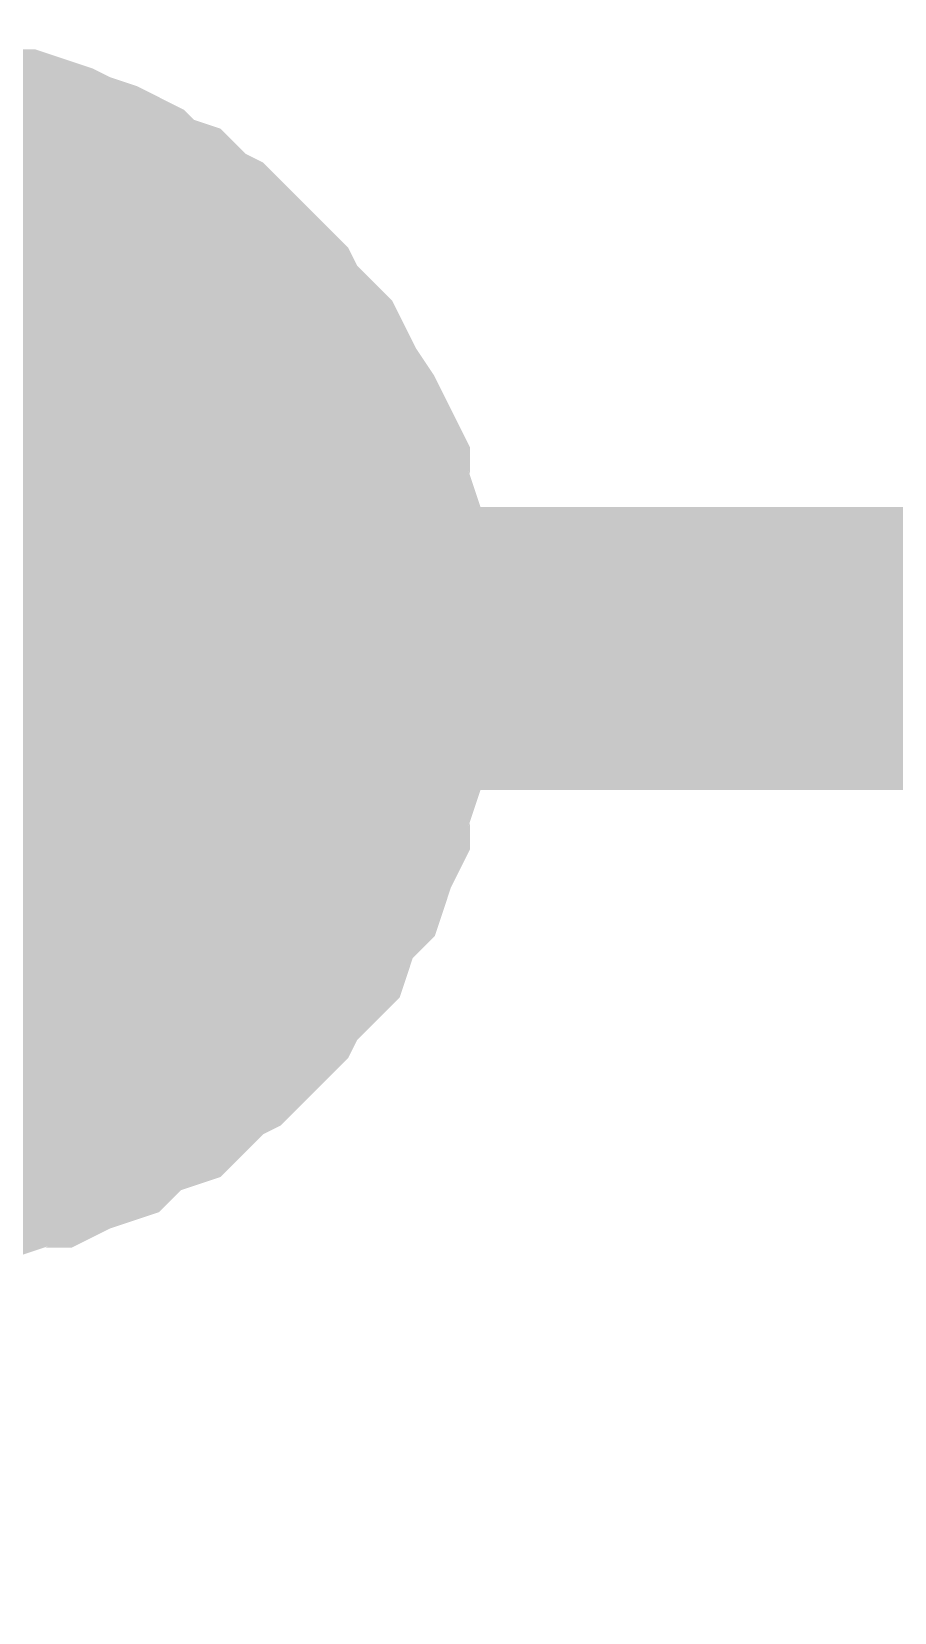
# Model space of a CAD drawing. Header units: inches. Extents: x 0 to 15, y 0 to 9.5.
# Drawn here: x 2.1085 to 2.1445, y 4.1597 to 4.2257 of the extents above; entities that cross this region are included whole.
import ezdxf

# ---------------------------------------------------------------- set-up
doc = ezdxf.new("R2010")
doc.units = ezdxf.units.IN
doc.header["$MEASUREMENT"] = 0
doc.layers.add('Sheet', color=255, linetype='Continuous')

msp = doc.modelspace()

# ---------------------------------------------------------------- linework, layer by layer
at = {"layer": 'Sheet'}
for points in [[(2.10185, 4.219774, 0.0118, 0.0118, 0), (2.102951, 4.219774, 0.0118, 0.0118, 0), (2.104052, 4.219774, 0.0118, 0.0118, 0), (2.104787, 4.219407, 0.0118, 0.0118, 0), (2.105888, 4.219407, 0.0118, 0.0118, 0), (2.106989, 4.21904, 0.0118, 0.0118, 0), (2.107723, 4.21904, 0.0118, 0.0118, 0), (2.108824, 4.218673, 0.0118, 0.0118, 0), (2.109559, 4.218306, 0.0118, 0.0118, 0), (2.11066, 4.217938, 0.0118, 0.0118, 0), (2.111394, 4.217571, 0.0118, 0.0118, 0), (2.112128, 4.216837, 0.0118, 0.0118, 0), (2.113229, 4.21647, 0.0118, 0.0118, 0), (2.113963, 4.215735, 0.0118, 0.0118, 0), (2.114698, 4.215368, 0.0118, 0.0118, 0), (2.115432, 4.214634, 0.0118, 0.0118, 0), (2.116166, 4.213899, 0.0118, 0.0118, 0), (2.1169, 4.213165, 0.0118, 0.0118, 0), (2.117267, 4.21243, 0.0118, 0.0118, 0), (2.118001, 4.211696, 0.0118, 0.0118, 0), (2.118735, 4.210962, 0.0118, 0.0118, 0), (2.119102, 4.210227, 0.0118, 0.0118, 0), (2.119469, 4.209493, 0.0118, 0.0118, 0), (2.120204, 4.208391, 0.0118, 0.0118, 0), (2.120571, 4.207657, 0.0118, 0.0118, 0), (2.120938, 4.206923, 0.0118, 0.0118, 0), (2.120938, 4.205821, 0.0118, 0.0118, 0), (2.121305, 4.205087, 0.0118, 0.0118, 0), (2.121672, 4.203985, 0.0118, 0.0118, 0), (2.121672, 4.202883, 0.0118, 0.0118, 0), (2.122039, 4.202149, 0.0118, 0.0118, 0), (2.122039, 4.201047, 0.0118, 0.0118, 0), (2.122039, 4.199946, 0.0118, 0.0118, 0)], [(2.10185, 4.219774, 0.0118, 0.0118, 0), (2.102951, 4.219774, 0.0118, 0.0118, 0), (2.104052, 4.219774, 0.0118, 0.0118, 0), (2.104787, 4.219407, 0.0118, 0.0118, 0), (2.105888, 4.219407, 0.0118, 0.0118, 0), (2.106989, 4.21904, 0.0118, 0.0118, 0), (2.107723, 4.21904, 0.0118, 0.0118, 0), (2.108824, 4.218673, 0.0118, 0.0118, 0), (2.109559, 4.218306, 0.0118, 0.0118, 0), (2.11066, 4.217938, 0.0118, 0.0118, 0), (2.111394, 4.217571, 0.0118, 0.0118, 0), (2.112128, 4.216837, 0.0118, 0.0118, 0), (2.113229, 4.21647, 0.0118, 0.0118, 0), (2.113963, 4.215735, 0.0118, 0.0118, 0), (2.114698, 4.215368, 0.0118, 0.0118, 0), (2.115432, 4.214634, 0.0118, 0.0118, 0), (2.116166, 4.213899, 0.0118, 0.0118, 0), (2.1169, 4.213165, 0.0118, 0.0118, 0), (2.117267, 4.21243, 0.0118, 0.0118, 0), (2.118001, 4.211696, 0.0118, 0.0118, 0), (2.118735, 4.210962, 0.0118, 0.0118, 0), (2.119102, 4.210227, 0.0118, 0.0118, 0), (2.119469, 4.209493, 0.0118, 0.0118, 0), (2.120204, 4.208391, 0.0118, 0.0118, 0), (2.120571, 4.207657, 0.0118, 0.0118, 0), (2.120938, 4.206923, 0.0118, 0.0118, 0), (2.120938, 4.205821, 0.0118, 0.0118, 0), (2.121305, 4.205087, 0.0118, 0.0118, 0), (2.121672, 4.203985, 0.0118, 0.0118, 0), (2.121672, 4.202883, 0.0118, 0.0118, 0), (2.122039, 4.202149, 0.0118, 0.0118, 0), (2.122039, 4.201047, 0.0118, 0.0118, 0), (2.122039, 4.199946, 0.0118, 0.0118, 0)], [(2.10185, 4.219774, 0.0118, 0.0118, 0), (2.102951, 4.219774, 0.0118, 0.0118, 0), (2.104052, 4.219774, 0.0118, 0.0118, 0), (2.104787, 4.219407, 0.0118, 0.0118, 0), (2.105888, 4.219407, 0.0118, 0.0118, 0), (2.106989, 4.21904, 0.0118, 0.0118, 0), (2.107723, 4.21904, 0.0118, 0.0118, 0), (2.108824, 4.218673, 0.0118, 0.0118, 0), (2.109559, 4.218306, 0.0118, 0.0118, 0), (2.11066, 4.217938, 0.0118, 0.0118, 0), (2.111394, 4.217571, 0.0118, 0.0118, 0), (2.112128, 4.216837, 0.0118, 0.0118, 0), (2.113229, 4.21647, 0.0118, 0.0118, 0), (2.113963, 4.215735, 0.0118, 0.0118, 0), (2.114698, 4.215368, 0.0118, 0.0118, 0), (2.115432, 4.214634, 0.0118, 0.0118, 0), (2.116166, 4.213899, 0.0118, 0.0118, 0), (2.1169, 4.213165, 0.0118, 0.0118, 0), (2.117267, 4.21243, 0.0118, 0.0118, 0), (2.118001, 4.211696, 0.0118, 0.0118, 0), (2.118735, 4.210962, 0.0118, 0.0118, 0), (2.119102, 4.210227, 0.0118, 0.0118, 0), (2.119469, 4.209493, 0.0118, 0.0118, 0), (2.120204, 4.208391, 0.0118, 0.0118, 0), (2.120571, 4.207657, 0.0118, 0.0118, 0), (2.120938, 4.206923, 0.0118, 0.0118, 0), (2.120938, 4.205821, 0.0118, 0.0118, 0), (2.121305, 4.205087, 0.0118, 0.0118, 0), (2.121672, 4.203985, 0.0118, 0.0118, 0), (2.121672, 4.202883, 0.0118, 0.0118, 0), (2.122039, 4.202149, 0.0118, 0.0118, 0), (2.122039, 4.201047, 0.0118, 0.0118, 0), (2.122039, 4.199946, 0.0118, 0.0118, 0)], [(2.10185, 4.219774, 0.0118, 0.0118, 0), (2.102951, 4.219774, 0.0118, 0.0118, 0), (2.104052, 4.219774, 0.0118, 0.0118, 0), (2.104787, 4.219407, 0.0118, 0.0118, 0), (2.105888, 4.219407, 0.0118, 0.0118, 0), (2.106989, 4.21904, 0.0118, 0.0118, 0), (2.107723, 4.21904, 0.0118, 0.0118, 0), (2.108824, 4.218673, 0.0118, 0.0118, 0), (2.109559, 4.218306, 0.0118, 0.0118, 0), (2.11066, 4.217938, 0.0118, 0.0118, 0), (2.111394, 4.217571, 0.0118, 0.0118, 0), (2.112128, 4.216837, 0.0118, 0.0118, 0), (2.113229, 4.21647, 0.0118, 0.0118, 0), (2.113963, 4.215735, 0.0118, 0.0118, 0), (2.114698, 4.215368, 0.0118, 0.0118, 0), (2.115432, 4.214634, 0.0118, 0.0118, 0), (2.116166, 4.213899, 0.0118, 0.0118, 0), (2.1169, 4.213165, 0.0118, 0.0118, 0), (2.117267, 4.21243, 0.0118, 0.0118, 0), (2.118001, 4.211696, 0.0118, 0.0118, 0), (2.118735, 4.210962, 0.0118, 0.0118, 0), (2.119102, 4.210227, 0.0118, 0.0118, 0), (2.119469, 4.209493, 0.0118, 0.0118, 0), (2.120204, 4.208391, 0.0118, 0.0118, 0), (2.120571, 4.207657, 0.0118, 0.0118, 0), (2.120938, 4.206923, 0.0118, 0.0118, 0), (2.120938, 4.205821, 0.0118, 0.0118, 0), (2.121305, 4.205087, 0.0118, 0.0118, 0), (2.121672, 4.203985, 0.0118, 0.0118, 0), (2.121672, 4.202883, 0.0118, 0.0118, 0), (2.122039, 4.202149, 0.0118, 0.0118, 0), (2.122039, 4.201047, 0.0118, 0.0118, 0), (2.122039, 4.199946, 0.0118, 0.0118, 0)], [(2.10185, 4.219774, 0.0118, 0.0118, 0), (2.102951, 4.219774, 0.0118, 0.0118, 0), (2.104052, 4.219774, 0.0118, 0.0118, 0), (2.104787, 4.219407, 0.0118, 0.0118, 0), (2.105888, 4.219407, 0.0118, 0.0118, 0), (2.106989, 4.21904, 0.0118, 0.0118, 0), (2.107723, 4.21904, 0.0118, 0.0118, 0), (2.108824, 4.218673, 0.0118, 0.0118, 0), (2.109559, 4.218306, 0.0118, 0.0118, 0), (2.11066, 4.217938, 0.0118, 0.0118, 0), (2.111394, 4.217571, 0.0118, 0.0118, 0), (2.112128, 4.216837, 0.0118, 0.0118, 0), (2.113229, 4.21647, 0.0118, 0.0118, 0), (2.113963, 4.215735, 0.0118, 0.0118, 0), (2.114698, 4.215368, 0.0118, 0.0118, 0), (2.115432, 4.214634, 0.0118, 0.0118, 0), (2.116166, 4.213899, 0.0118, 0.0118, 0), (2.1169, 4.213165, 0.0118, 0.0118, 0), (2.117267, 4.21243, 0.0118, 0.0118, 0), (2.118001, 4.211696, 0.0118, 0.0118, 0), (2.118735, 4.210962, 0.0118, 0.0118, 0), (2.119102, 4.210227, 0.0118, 0.0118, 0), (2.119469, 4.209493, 0.0118, 0.0118, 0), (2.120204, 4.208391, 0.0118, 0.0118, 0), (2.120571, 4.207657, 0.0118, 0.0118, 0), (2.120938, 4.206923, 0.0118, 0.0118, 0), (2.120938, 4.205821, 0.0118, 0.0118, 0), (2.121305, 4.205087, 0.0118, 0.0118, 0), (2.121672, 4.203985, 0.0118, 0.0118, 0), (2.121672, 4.202883, 0.0118, 0.0118, 0), (2.122039, 4.202149, 0.0118, 0.0118, 0), (2.122039, 4.201047, 0.0118, 0.0118, 0), (2.122039, 4.199946, 0.0118, 0.0118, 0)], [(2.105888, 4.219407, 0.0039, 0.0039, 0), (2.106989, 4.21904, 0.0039, 0.0039, 0), (2.107723, 4.21904, 0.0039, 0.0039, 0), (2.108824, 4.218673, 0.0039, 0.0039, 0), (2.109559, 4.218306, 0.0039, 0.0039, 0), (2.11066, 4.217938, 0.0039, 0.0039, 0), (2.111394, 4.217571, 0.0039, 0.0039, 0), (2.112128, 4.216837, 0.0039, 0.0039, 0), (2.113229, 4.21647, 0.0039, 0.0039, 0), (2.113963, 4.215735, 0.0039, 0.0039, 0), (2.114698, 4.215368, 0.0039, 0.0039, 0), (2.115432, 4.214634, 0.0039, 0.0039, 0), (2.116166, 4.213899, 0.0039, 0.0039, 0), (2.1169, 4.213165, 0.0039, 0.0039, 0), (2.117267, 4.21243, 0.0039, 0.0039, 0), (2.118001, 4.211696, 0.0039, 0.0039, 0), (2.118735, 4.210962, 0.0039, 0.0039, 0), (2.119102, 4.210227, 0.0039, 0.0039, 0), (2.119469, 4.209493, 0.0039, 0.0039, 0), (2.120204, 4.208391, 0.0039, 0.0039, 0), (2.120571, 4.207657, 0.0039, 0.0039, 0), (2.120938, 4.206923, 0.0039, 0.0039, 0), (2.120938, 4.205821, 0.0039, 0.0039, 0), (2.121305, 4.205087, 0.0039, 0.0039, 0), (2.121672, 4.203985, 0.0039, 0.0039, 0), (2.121672, 4.202883, 0.0039, 0.0039, 0), (2.122039, 4.202149, 0.0039, 0.0039, 0), (2.122039, 4.201047, 0.0039, 0.0039, 0), (2.122039, 4.199946, 0.0039, 0.0039, 0)], [(2.105888, 4.219407, 0.0039, 0.0039, 0), (2.106989, 4.21904, 0.0039, 0.0039, 0), (2.107723, 4.21904, 0.0039, 0.0039, 0), (2.108824, 4.218673, 0.0039, 0.0039, 0), (2.109559, 4.218306, 0.0039, 0.0039, 0), (2.11066, 4.217938, 0.0039, 0.0039, 0), (2.111394, 4.217571, 0.0039, 0.0039, 0), (2.112128, 4.216837, 0.0039, 0.0039, 0), (2.113229, 4.21647, 0.0039, 0.0039, 0), (2.113963, 4.215735, 0.0039, 0.0039, 0), (2.114698, 4.215368, 0.0039, 0.0039, 0), (2.115432, 4.214634, 0.0039, 0.0039, 0), (2.116166, 4.213899, 0.0039, 0.0039, 0), (2.1169, 4.213165, 0.0039, 0.0039, 0), (2.117267, 4.21243, 0.0039, 0.0039, 0), (2.118001, 4.211696, 0.0039, 0.0039, 0), (2.118735, 4.210962, 0.0039, 0.0039, 0), (2.119102, 4.210227, 0.0039, 0.0039, 0), (2.119469, 4.209493, 0.0039, 0.0039, 0), (2.120204, 4.208391, 0.0039, 0.0039, 0), (2.120571, 4.207657, 0.0039, 0.0039, 0), (2.120938, 4.206923, 0.0039, 0.0039, 0), (2.120938, 4.205821, 0.0039, 0.0039, 0), (2.121305, 4.205087, 0.0039, 0.0039, 0), (2.121672, 4.203985, 0.0039, 0.0039, 0), (2.121672, 4.202883, 0.0039, 0.0039, 0), (2.122039, 4.202149, 0.0039, 0.0039, 0), (2.122039, 4.201047, 0.0039, 0.0039, 0), (2.122039, 4.199946, 0.0039, 0.0039, 0)], [(2.105888, 4.219407, 0.0039, 0.0039, 0), (2.106989, 4.21904, 0.0039, 0.0039, 0), (2.107723, 4.21904, 0.0039, 0.0039, 0), (2.108824, 4.218673, 0.0039, 0.0039, 0), (2.109559, 4.218306, 0.0039, 0.0039, 0), (2.11066, 4.217938, 0.0039, 0.0039, 0), (2.111394, 4.217571, 0.0039, 0.0039, 0), (2.112128, 4.216837, 0.0039, 0.0039, 0), (2.113229, 4.21647, 0.0039, 0.0039, 0), (2.113963, 4.215735, 0.0039, 0.0039, 0), (2.114698, 4.215368, 0.0039, 0.0039, 0), (2.115432, 4.214634, 0.0039, 0.0039, 0), (2.116166, 4.213899, 0.0039, 0.0039, 0), (2.1169, 4.213165, 0.0039, 0.0039, 0), (2.117267, 4.21243, 0.0039, 0.0039, 0), (2.118001, 4.211696, 0.0039, 0.0039, 0), (2.118735, 4.210962, 0.0039, 0.0039, 0), (2.119102, 4.210227, 0.0039, 0.0039, 0), (2.119469, 4.209493, 0.0039, 0.0039, 0), (2.120204, 4.208391, 0.0039, 0.0039, 0), (2.120571, 4.207657, 0.0039, 0.0039, 0), (2.120938, 4.206923, 0.0039, 0.0039, 0), (2.120938, 4.205821, 0.0039, 0.0039, 0), (2.121305, 4.205087, 0.0039, 0.0039, 0), (2.121672, 4.203985, 0.0039, 0.0039, 0), (2.121672, 4.202883, 0.0039, 0.0039, 0), (2.122039, 4.202149, 0.0039, 0.0039, 0), (2.122039, 4.201047, 0.0039, 0.0039, 0), (2.122039, 4.199946, 0.0039, 0.0039, 0)], [(2.105888, 4.219407, 0.0039, 0.0039, 0), (2.106989, 4.21904, 0.0039, 0.0039, 0), (2.107723, 4.21904, 0.0039, 0.0039, 0), (2.108824, 4.218673, 0.0039, 0.0039, 0), (2.109559, 4.218306, 0.0039, 0.0039, 0), (2.11066, 4.217938, 0.0039, 0.0039, 0), (2.111394, 4.217571, 0.0039, 0.0039, 0), (2.112128, 4.216837, 0.0039, 0.0039, 0), (2.113229, 4.21647, 0.0039, 0.0039, 0), (2.113963, 4.215735, 0.0039, 0.0039, 0), (2.114698, 4.215368, 0.0039, 0.0039, 0), (2.115432, 4.214634, 0.0039, 0.0039, 0), (2.116166, 4.213899, 0.0039, 0.0039, 0), (2.1169, 4.213165, 0.0039, 0.0039, 0), (2.117267, 4.21243, 0.0039, 0.0039, 0), (2.118001, 4.211696, 0.0039, 0.0039, 0), (2.118735, 4.210962, 0.0039, 0.0039, 0), (2.119102, 4.210227, 0.0039, 0.0039, 0), (2.119469, 4.209493, 0.0039, 0.0039, 0), (2.120204, 4.208391, 0.0039, 0.0039, 0), (2.120571, 4.207657, 0.0039, 0.0039, 0), (2.120938, 4.206923, 0.0039, 0.0039, 0), (2.120938, 4.205821, 0.0039, 0.0039, 0), (2.121305, 4.205087, 0.0039, 0.0039, 0), (2.121672, 4.203985, 0.0039, 0.0039, 0), (2.121672, 4.202883, 0.0039, 0.0039, 0), (2.122039, 4.202149, 0.0039, 0.0039, 0), (2.122039, 4.201047, 0.0039, 0.0039, 0), (2.122039, 4.199946, 0.0039, 0.0039, 0)], [(2.105888, 4.219407, 0.0039, 0.0039, 0), (2.106989, 4.21904, 0.0039, 0.0039, 0), (2.107723, 4.21904, 0.0039, 0.0039, 0), (2.108824, 4.218673, 0.0039, 0.0039, 0), (2.109559, 4.218306, 0.0039, 0.0039, 0), (2.11066, 4.217938, 0.0039, 0.0039, 0), (2.111394, 4.217571, 0.0039, 0.0039, 0), (2.112128, 4.216837, 0.0039, 0.0039, 0), (2.113229, 4.21647, 0.0039, 0.0039, 0), (2.113963, 4.215735, 0.0039, 0.0039, 0), (2.114698, 4.215368, 0.0039, 0.0039, 0), (2.115432, 4.214634, 0.0039, 0.0039, 0), (2.116166, 4.213899, 0.0039, 0.0039, 0), (2.1169, 4.213165, 0.0039, 0.0039, 0), (2.117267, 4.21243, 0.0039, 0.0039, 0), (2.118001, 4.211696, 0.0039, 0.0039, 0), (2.118735, 4.210962, 0.0039, 0.0039, 0), (2.119102, 4.210227, 0.0039, 0.0039, 0), (2.119469, 4.209493, 0.0039, 0.0039, 0), (2.120204, 4.208391, 0.0039, 0.0039, 0), (2.120571, 4.207657, 0.0039, 0.0039, 0), (2.120938, 4.206923, 0.0039, 0.0039, 0), (2.120938, 4.205821, 0.0039, 0.0039, 0), (2.121305, 4.205087, 0.0039, 0.0039, 0), (2.121672, 4.203985, 0.0039, 0.0039, 0), (2.121672, 4.202883, 0.0039, 0.0039, 0), (2.122039, 4.202149, 0.0039, 0.0039, 0), (2.122039, 4.201047, 0.0039, 0.0039, 0), (2.122039, 4.199946, 0.0039, 0.0039, 0)], [(2.122039, 4.199946, 0.0118, 0.0118, 0), (2.122039, 4.198844, 0.0118, 0.0118, 0), (2.122039, 4.197743, 0.0118, 0.0118, 0), (2.121672, 4.197008, 0.0118, 0.0118, 0), (2.121672, 4.195907, 0.0118, 0.0118, 0), (2.121305, 4.194805, 0.0118, 0.0118, 0), (2.120938, 4.194071, 0.0118, 0.0118, 0), (2.120938, 4.192969, 0.0118, 0.0118, 0), (2.120571, 4.192235, 0.0118, 0.0118, 0), (2.120204, 4.191133, 0.0118, 0.0118, 0), (2.119469, 4.190399, 0.0118, 0.0118, 0), (2.119102, 4.189665, 0.0118, 0.0118, 0), (2.118735, 4.188563, 0.0118, 0.0118, 0), (2.118001, 4.187829, 0.0118, 0.0118, 0), (2.117267, 4.187094, 0.0118, 0.0118, 0), (2.1169, 4.18636, 0.0118, 0.0118, 0), (2.116166, 4.185625, 0.0118, 0.0118, 0), (2.115432, 4.184891, 0.0118, 0.0118, 0), (2.114698, 4.184524, 0.0118, 0.0118, 0), (2.113963, 4.183789, 0.0118, 0.0118, 0), (2.113229, 4.183055, 0.0118, 0.0118, 0), (2.112128, 4.182688, 0.0118, 0.0118, 0), (2.111394, 4.182321, 0.0118, 0.0118, 0), (2.11066, 4.181586, 0.0118, 0.0118, 0), (2.109559, 4.181219, 0.0118, 0.0118, 0), (2.108824, 4.180852, 0.0118, 0.0118, 0), (2.107723, 4.180852, 0.0118, 0.0118, 0), (2.106989, 4.180485, 0.0118, 0.0118, 0), (2.105888, 4.180118, 0.0118, 0.0118, 0), (2.104787, 4.180118, 0.0118, 0.0118, 0), (2.104052, 4.17975, 0.0118, 0.0118, 0), (2.102951, 4.17975, 0.0118, 0.0118, 0), (2.10185, 4.17975, 0.0118, 0.0118, 0)], [(2.122039, 4.199946, 0.0118, 0.0118, 0), (2.122039, 4.198844, 0.0118, 0.0118, 0), (2.122039, 4.197743, 0.0118, 0.0118, 0), (2.121672, 4.197008, 0.0118, 0.0118, 0), (2.121672, 4.195907, 0.0118, 0.0118, 0), (2.121305, 4.194805, 0.0118, 0.0118, 0), (2.120938, 4.194071, 0.0118, 0.0118, 0), (2.120938, 4.192969, 0.0118, 0.0118, 0), (2.120571, 4.192235, 0.0118, 0.0118, 0), (2.120204, 4.191133, 0.0118, 0.0118, 0), (2.119469, 4.190399, 0.0118, 0.0118, 0), (2.119102, 4.189665, 0.0118, 0.0118, 0), (2.118735, 4.188563, 0.0118, 0.0118, 0), (2.118001, 4.187829, 0.0118, 0.0118, 0), (2.117267, 4.187094, 0.0118, 0.0118, 0), (2.1169, 4.18636, 0.0118, 0.0118, 0), (2.116166, 4.185625, 0.0118, 0.0118, 0), (2.115432, 4.184891, 0.0118, 0.0118, 0), (2.114698, 4.184524, 0.0118, 0.0118, 0), (2.113963, 4.183789, 0.0118, 0.0118, 0), (2.113229, 4.183055, 0.0118, 0.0118, 0), (2.112128, 4.182688, 0.0118, 0.0118, 0), (2.111394, 4.182321, 0.0118, 0.0118, 0), (2.11066, 4.181586, 0.0118, 0.0118, 0), (2.109559, 4.181219, 0.0118, 0.0118, 0), (2.108824, 4.180852, 0.0118, 0.0118, 0), (2.107723, 4.180852, 0.0118, 0.0118, 0), (2.106989, 4.180485, 0.0118, 0.0118, 0), (2.105888, 4.180118, 0.0118, 0.0118, 0), (2.104787, 4.180118, 0.0118, 0.0118, 0), (2.104052, 4.17975, 0.0118, 0.0118, 0), (2.102951, 4.17975, 0.0118, 0.0118, 0), (2.10185, 4.17975, 0.0118, 0.0118, 0)], [(2.501958, 4.199946, 0.0118, 0.0118, 0), (2.10185, 4.199946, 0.0118, 0.0118, 0), (2.10185, 4.099702, 0.0118, 0.0118, 0)], [(2.122039, 4.199946, 0.0118, 0.0118, 0), (2.122039, 4.198844, 0.0118, 0.0118, 0), (2.122039, 4.197743, 0.0118, 0.0118, 0), (2.121672, 4.197008, 0.0118, 0.0118, 0), (2.121672, 4.195907, 0.0118, 0.0118, 0), (2.121305, 4.194805, 0.0118, 0.0118, 0), (2.120938, 4.194071, 0.0118, 0.0118, 0), (2.120938, 4.192969, 0.0118, 0.0118, 0), (2.120571, 4.192235, 0.0118, 0.0118, 0), (2.120204, 4.191133, 0.0118, 0.0118, 0), (2.119469, 4.190399, 0.0118, 0.0118, 0), (2.119102, 4.189665, 0.0118, 0.0118, 0), (2.118735, 4.188563, 0.0118, 0.0118, 0), (2.118001, 4.187829, 0.0118, 0.0118, 0), (2.117267, 4.187094, 0.0118, 0.0118, 0), (2.1169, 4.18636, 0.0118, 0.0118, 0), (2.116166, 4.185625, 0.0118, 0.0118, 0), (2.115432, 4.184891, 0.0118, 0.0118, 0), (2.114698, 4.184524, 0.0118, 0.0118, 0), (2.113963, 4.183789, 0.0118, 0.0118, 0), (2.113229, 4.183055, 0.0118, 0.0118, 0), (2.112128, 4.182688, 0.0118, 0.0118, 0), (2.111394, 4.182321, 0.0118, 0.0118, 0), (2.11066, 4.181586, 0.0118, 0.0118, 0), (2.109559, 4.181219, 0.0118, 0.0118, 0), (2.108824, 4.180852, 0.0118, 0.0118, 0), (2.107723, 4.180852, 0.0118, 0.0118, 0), (2.106989, 4.180485, 0.0118, 0.0118, 0), (2.105888, 4.180118, 0.0118, 0.0118, 0), (2.104787, 4.180118, 0.0118, 0.0118, 0), (2.104052, 4.17975, 0.0118, 0.0118, 0), (2.102951, 4.17975, 0.0118, 0.0118, 0), (2.10185, 4.17975, 0.0118, 0.0118, 0)], [(2.122039, 4.199946, 0.0118, 0.0118, 0), (2.122039, 4.198844, 0.0118, 0.0118, 0), (2.122039, 4.197743, 0.0118, 0.0118, 0), (2.121672, 4.197008, 0.0118, 0.0118, 0), (2.121672, 4.195907, 0.0118, 0.0118, 0), (2.121305, 4.194805, 0.0118, 0.0118, 0), (2.120938, 4.194071, 0.0118, 0.0118, 0), (2.120938, 4.192969, 0.0118, 0.0118, 0), (2.120571, 4.192235, 0.0118, 0.0118, 0), (2.120204, 4.191133, 0.0118, 0.0118, 0), (2.119469, 4.190399, 0.0118, 0.0118, 0), (2.119102, 4.189665, 0.0118, 0.0118, 0), (2.118735, 4.188563, 0.0118, 0.0118, 0), (2.118001, 4.187829, 0.0118, 0.0118, 0), (2.117267, 4.187094, 0.0118, 0.0118, 0), (2.1169, 4.18636, 0.0118, 0.0118, 0), (2.116166, 4.185625, 0.0118, 0.0118, 0), (2.115432, 4.184891, 0.0118, 0.0118, 0), (2.114698, 4.184524, 0.0118, 0.0118, 0), (2.113963, 4.183789, 0.0118, 0.0118, 0), (2.113229, 4.183055, 0.0118, 0.0118, 0), (2.112128, 4.182688, 0.0118, 0.0118, 0), (2.111394, 4.182321, 0.0118, 0.0118, 0), (2.11066, 4.181586, 0.0118, 0.0118, 0), (2.109559, 4.181219, 0.0118, 0.0118, 0), (2.108824, 4.180852, 0.0118, 0.0118, 0), (2.107723, 4.180852, 0.0118, 0.0118, 0), (2.106989, 4.180485, 0.0118, 0.0118, 0), (2.105888, 4.180118, 0.0118, 0.0118, 0), (2.104787, 4.180118, 0.0118, 0.0118, 0), (2.104052, 4.17975, 0.0118, 0.0118, 0), (2.102951, 4.17975, 0.0118, 0.0118, 0), (2.10185, 4.17975, 0.0118, 0.0118, 0)], [(2.122039, 4.199946, 0.0118, 0.0118, 0), (2.122039, 4.198844, 0.0118, 0.0118, 0), (2.122039, 4.197743, 0.0118, 0.0118, 0), (2.121672, 4.197008, 0.0118, 0.0118, 0), (2.121672, 4.195907, 0.0118, 0.0118, 0), (2.121305, 4.194805, 0.0118, 0.0118, 0), (2.120938, 4.194071, 0.0118, 0.0118, 0), (2.120938, 4.192969, 0.0118, 0.0118, 0), (2.120571, 4.192235, 0.0118, 0.0118, 0), (2.120204, 4.191133, 0.0118, 0.0118, 0), (2.119469, 4.190399, 0.0118, 0.0118, 0), (2.119102, 4.189665, 0.0118, 0.0118, 0), (2.118735, 4.188563, 0.0118, 0.0118, 0), (2.118001, 4.187829, 0.0118, 0.0118, 0), (2.117267, 4.187094, 0.0118, 0.0118, 0), (2.1169, 4.18636, 0.0118, 0.0118, 0), (2.116166, 4.185625, 0.0118, 0.0118, 0), (2.115432, 4.184891, 0.0118, 0.0118, 0), (2.114698, 4.184524, 0.0118, 0.0118, 0), (2.113963, 4.183789, 0.0118, 0.0118, 0), (2.113229, 4.183055, 0.0118, 0.0118, 0), (2.112128, 4.182688, 0.0118, 0.0118, 0), (2.111394, 4.182321, 0.0118, 0.0118, 0), (2.11066, 4.181586, 0.0118, 0.0118, 0), (2.109559, 4.181219, 0.0118, 0.0118, 0), (2.108824, 4.180852, 0.0118, 0.0118, 0), (2.107723, 4.180852, 0.0118, 0.0118, 0), (2.106989, 4.180485, 0.0118, 0.0118, 0), (2.105888, 4.180118, 0.0118, 0.0118, 0), (2.104787, 4.180118, 0.0118, 0.0118, 0), (2.104052, 4.17975, 0.0118, 0.0118, 0), (2.102951, 4.17975, 0.0118, 0.0118, 0), (2.10185, 4.17975, 0.0118, 0.0118, 0)], [(2.122039, 4.199946, 0.0118, 0.0118, 0), (2.122039, 4.199946, 0.0118, 0.0118, 0), (2.122039, 4.199946, 0.0118, 0.0118, 0), (2.122039, 4.199946, 0.0118, 0.0118, 0), (2.122039, 4.199946, 0.0118, 0.0118, 0), (2.122039, 4.199946, 0.0118, 0.0118, 0), (2.122039, 4.199946, 0.0118, 0.0118, 0), (2.122039, 4.199946, 0.0118, 0.0118, 0), (2.122039, 4.199946, 0.0118, 0.0118, 0), (2.122039, 4.199946, 0.0118, 0.0118, 0), (2.122039, 4.199946, 0.0118, 0.0118, 0), (2.122039, 4.199946, 0.0118, 0.0118, 0), (2.122039, 4.199946, 0.0118, 0.0118, 0), (2.122039, 4.199946, 0.0118, 0.0118, 0), (2.122039, 4.199946, 0.0118, 0.0118, 0), (2.122039, 4.199946, 0.0118, 0.0118, 0), (2.122039, 4.199946, 0.0118, 0.0118, 0), (2.122039, 4.199946, 0.0118, 0.0118, 0), (2.122039, 4.199946, 0.0118, 0.0118, 0), (2.122039, 4.199946, 0.0118, 0.0118, 0), (2.122039, 4.199946, 0.0118, 0.0118, 0), (2.122039, 4.199946, 0.0118, 0.0118, 0), (2.122039, 4.199946, 0.0118, 0.0118, 0), (2.122039, 4.199946, 0.0118, 0.0118, 0), (2.122039, 4.199946, 0.0118, 0.0118, 0), (2.122039, 4.199946, 0.0118, 0.0118, 0), (2.122039, 4.199946, 0.0118, 0.0118, 0), (2.122039, 4.199946, 0.0118, 0.0118, 0), (2.122039, 4.199946, 0.0118, 0.0118, 0), (2.122039, 4.199946, 0.0118, 0.0118, 0), (2.122039, 4.199946, 0.0118, 0.0118, 0), (2.122039, 4.199946, 0.0118, 0.0118, 0), (2.122039, 4.199946, 0.0118, 0.0118, 0)], [(2.122039, 4.199946, 0.0118, 0.0118, 0), (2.122039, 4.199946, 0.0118, 0.0118, 0)], [(2.122039, 4.199946, 0.0118, 0.0118, 0), (2.122039, 4.199946, 0.0118, 0.0118, 0), (2.122039, 4.199946, 0.0118, 0.0118, 0), (2.122039, 4.199946, 0.0118, 0.0118, 0), (2.122039, 4.199946, 0.0118, 0.0118, 0), (2.122039, 4.199946, 0.0118, 0.0118, 0), (2.122039, 4.199946, 0.0118, 0.0118, 0), (2.122039, 4.199946, 0.0118, 0.0118, 0), (2.122039, 4.199946, 0.0118, 0.0118, 0), (2.122039, 4.199946, 0.0118, 0.0118, 0), (2.122039, 4.199946, 0.0118, 0.0118, 0), (2.122039, 4.199946, 0.0118, 0.0118, 0), (2.122039, 4.199946, 0.0118, 0.0118, 0), (2.122039, 4.199946, 0.0118, 0.0118, 0), (2.122039, 4.199946, 0.0118, 0.0118, 0), (2.122039, 4.199946, 0.0118, 0.0118, 0), (2.122039, 4.199946, 0.0118, 0.0118, 0), (2.122039, 4.199946, 0.0118, 0.0118, 0), (2.122039, 4.199946, 0.0118, 0.0118, 0), (2.122039, 4.199946, 0.0118, 0.0118, 0), (2.122039, 4.199946, 0.0118, 0.0118, 0), (2.122039, 4.199946, 0.0118, 0.0118, 0), (2.122039, 4.199946, 0.0118, 0.0118, 0), (2.122039, 4.199946, 0.0118, 0.0118, 0), (2.122039, 4.199946, 0.0118, 0.0118, 0), (2.122039, 4.199946, 0.0118, 0.0118, 0), (2.122039, 4.199946, 0.0118, 0.0118, 0), (2.122039, 4.199946, 0.0118, 0.0118, 0), (2.122039, 4.199946, 0.0118, 0.0118, 0), (2.122039, 4.199946, 0.0118, 0.0118, 0), (2.122039, 4.199946, 0.0118, 0.0118, 0), (2.122039, 4.199946, 0.0118, 0.0118, 0), (2.122039, 4.199946, 0.0118, 0.0118, 0)], [(2.122039, 4.199946, 0.0118, 0.0118, 0), (2.122039, 4.199946, 0.0118, 0.0118, 0)], [(2.122039, 4.199946, 0.0118, 0.0118, 0), (2.122039, 4.199946, 0.0118, 0.0118, 0), (2.122039, 4.199946, 0.0118, 0.0118, 0), (2.122039, 4.199946, 0.0118, 0.0118, 0), (2.122039, 4.199946, 0.0118, 0.0118, 0), (2.122039, 4.199946, 0.0118, 0.0118, 0), (2.122039, 4.199946, 0.0118, 0.0118, 0), (2.122039, 4.199946, 0.0118, 0.0118, 0), (2.122039, 4.199946, 0.0118, 0.0118, 0), (2.122039, 4.199946, 0.0118, 0.0118, 0), (2.122039, 4.199946, 0.0118, 0.0118, 0), (2.122039, 4.199946, 0.0118, 0.0118, 0), (2.122039, 4.199946, 0.0118, 0.0118, 0), (2.122039, 4.199946, 0.0118, 0.0118, 0), (2.122039, 4.199946, 0.0118, 0.0118, 0), (2.122039, 4.199946, 0.0118, 0.0118, 0), (2.122039, 4.199946, 0.0118, 0.0118, 0), (2.122039, 4.199946, 0.0118, 0.0118, 0), (2.122039, 4.199946, 0.0118, 0.0118, 0), (2.122039, 4.199946, 0.0118, 0.0118, 0), (2.122039, 4.199946, 0.0118, 0.0118, 0), (2.122039, 4.199946, 0.0118, 0.0118, 0), (2.122039, 4.199946, 0.0118, 0.0118, 0), (2.122039, 4.199946, 0.0118, 0.0118, 0), (2.122039, 4.199946, 0.0118, 0.0118, 0), (2.122039, 4.199946, 0.0118, 0.0118, 0), (2.122039, 4.199946, 0.0118, 0.0118, 0), (2.122039, 4.199946, 0.0118, 0.0118, 0), (2.122039, 4.199946, 0.0118, 0.0118, 0), (2.122039, 4.199946, 0.0118, 0.0118, 0), (2.122039, 4.199946, 0.0118, 0.0118, 0), (2.122039, 4.199946, 0.0118, 0.0118, 0), (2.122039, 4.199946, 0.0118, 0.0118, 0)], [(2.122039, 4.199946, 0.0118, 0.0118, 0), (2.122039, 4.199946, 0.0118, 0.0118, 0)], [(2.122039, 4.199946, 0.0118, 0.0118, 0), (2.122039, 4.199946, 0.0118, 0.0118, 0), (2.122039, 4.199946, 0.0118, 0.0118, 0), (2.122039, 4.199946, 0.0118, 0.0118, 0), (2.122039, 4.199946, 0.0118, 0.0118, 0), (2.122039, 4.199946, 0.0118, 0.0118, 0), (2.122039, 4.199946, 0.0118, 0.0118, 0), (2.122039, 4.199946, 0.0118, 0.0118, 0), (2.122039, 4.199946, 0.0118, 0.0118, 0), (2.122039, 4.199946, 0.0118, 0.0118, 0), (2.122039, 4.199946, 0.0118, 0.0118, 0), (2.122039, 4.199946, 0.0118, 0.0118, 0), (2.122039, 4.199946, 0.0118, 0.0118, 0), (2.122039, 4.199946, 0.0118, 0.0118, 0), (2.122039, 4.199946, 0.0118, 0.0118, 0), (2.122039, 4.199946, 0.0118, 0.0118, 0), (2.122039, 4.199946, 0.0118, 0.0118, 0), (2.122039, 4.199946, 0.0118, 0.0118, 0), (2.122039, 4.199946, 0.0118, 0.0118, 0), (2.122039, 4.199946, 0.0118, 0.0118, 0), (2.122039, 4.199946, 0.0118, 0.0118, 0), (2.122039, 4.199946, 0.0118, 0.0118, 0), (2.122039, 4.199946, 0.0118, 0.0118, 0), (2.122039, 4.199946, 0.0118, 0.0118, 0), (2.122039, 4.199946, 0.0118, 0.0118, 0), (2.122039, 4.199946, 0.0118, 0.0118, 0), (2.122039, 4.199946, 0.0118, 0.0118, 0), (2.122039, 4.199946, 0.0118, 0.0118, 0), (2.122039, 4.199946, 0.0118, 0.0118, 0), (2.122039, 4.199946, 0.0118, 0.0118, 0), (2.122039, 4.199946, 0.0118, 0.0118, 0), (2.122039, 4.199946, 0.0118, 0.0118, 0), (2.122039, 4.199946, 0.0118, 0.0118, 0)], [(2.122039, 4.199946, 0.0118, 0.0118, 0), (2.122039, 4.199946, 0.0118, 0.0118, 0)], [(2.122039, 4.199946, 0.0118, 0.0118, 0), (2.122039, 4.199946, 0.0118, 0.0118, 0), (2.122039, 4.199946, 0.0118, 0.0118, 0), (2.122039, 4.199946, 0.0118, 0.0118, 0), (2.122039, 4.199946, 0.0118, 0.0118, 0), (2.122039, 4.199946, 0.0118, 0.0118, 0), (2.122039, 4.199946, 0.0118, 0.0118, 0), (2.122039, 4.199946, 0.0118, 0.0118, 0), (2.122039, 4.199946, 0.0118, 0.0118, 0), (2.122039, 4.199946, 0.0118, 0.0118, 0), (2.122039, 4.199946, 0.0118, 0.0118, 0), (2.122039, 4.199946, 0.0118, 0.0118, 0), (2.122039, 4.199946, 0.0118, 0.0118, 0), (2.122039, 4.199946, 0.0118, 0.0118, 0), (2.122039, 4.199946, 0.0118, 0.0118, 0), (2.122039, 4.199946, 0.0118, 0.0118, 0), (2.122039, 4.199946, 0.0118, 0.0118, 0), (2.122039, 4.199946, 0.0118, 0.0118, 0), (2.122039, 4.199946, 0.0118, 0.0118, 0), (2.122039, 4.199946, 0.0118, 0.0118, 0), (2.122039, 4.199946, 0.0118, 0.0118, 0), (2.122039, 4.199946, 0.0118, 0.0118, 0), (2.122039, 4.199946, 0.0118, 0.0118, 0), (2.122039, 4.199946, 0.0118, 0.0118, 0), (2.122039, 4.199946, 0.0118, 0.0118, 0), (2.122039, 4.199946, 0.0118, 0.0118, 0), (2.122039, 4.199946, 0.0118, 0.0118, 0), (2.122039, 4.199946, 0.0118, 0.0118, 0), (2.122039, 4.199946, 0.0118, 0.0118, 0), (2.122039, 4.199946, 0.0118, 0.0118, 0), (2.122039, 4.199946, 0.0118, 0.0118, 0), (2.122039, 4.199946, 0.0118, 0.0118, 0), (2.122039, 4.199946, 0.0118, 0.0118, 0)], [(2.122039, 4.199946, 0.0118, 0.0118, 0), (2.122039, 4.199946, 0.0118, 0.0118, 0)], [(2.122039, 4.199946, 0.0039, 0.0039, 0), (2.122039, 4.198844, 0.0039, 0.0039, 0), (2.122039, 4.197743, 0.0039, 0.0039, 0), (2.121672, 4.197008, 0.0039, 0.0039, 0), (2.121672, 4.195907, 0.0039, 0.0039, 0), (2.121305, 4.194805, 0.0039, 0.0039, 0), (2.120938, 4.194071, 0.0039, 0.0039, 0), (2.120938, 4.192969, 0.0039, 0.0039, 0), (2.120571, 4.192235, 0.0039, 0.0039, 0), (2.120204, 4.191133, 0.0039, 0.0039, 0), (2.119469, 4.190399, 0.0039, 0.0039, 0), (2.119102, 4.189665, 0.0039, 0.0039, 0), (2.118735, 4.188563, 0.0039, 0.0039, 0), (2.118001, 4.187829, 0.0039, 0.0039, 0), (2.117267, 4.187094, 0.0039, 0.0039, 0), (2.1169, 4.18636, 0.0039, 0.0039, 0), (2.116166, 4.185625, 0.0039, 0.0039, 0), (2.115432, 4.184891, 0.0039, 0.0039, 0), (2.114698, 4.184524, 0.0039, 0.0039, 0), (2.113963, 4.183789, 0.0039, 0.0039, 0), (2.113229, 4.183055, 0.0039, 0.0039, 0), (2.112128, 4.182688, 0.0039, 0.0039, 0), (2.111394, 4.182321, 0.0039, 0.0039, 0), (2.11066, 4.181586, 0.0039, 0.0039, 0), (2.109559, 4.181219, 0.0039, 0.0039, 0), (2.108824, 4.180852, 0.0039, 0.0039, 0), (2.107723, 4.180852, 0.0039, 0.0039, 0), (2.106989, 4.180485, 0.0039, 0.0039, 0), (2.105888, 4.180118, 0.0039, 0.0039, 0)], [(2.122039, 4.199946, 0.0039, 0.0039, 0), (2.122039, 4.198844, 0.0039, 0.0039, 0), (2.122039, 4.197743, 0.0039, 0.0039, 0), (2.121672, 4.197008, 0.0039, 0.0039, 0), (2.121672, 4.195907, 0.0039, 0.0039, 0), (2.121305, 4.194805, 0.0039, 0.0039, 0), (2.120938, 4.194071, 0.0039, 0.0039, 0), (2.120938, 4.192969, 0.0039, 0.0039, 0), (2.120571, 4.192235, 0.0039, 0.0039, 0), (2.120204, 4.191133, 0.0039, 0.0039, 0), (2.119469, 4.190399, 0.0039, 0.0039, 0), (2.119102, 4.189665, 0.0039, 0.0039, 0), (2.118735, 4.188563, 0.0039, 0.0039, 0), (2.118001, 4.187829, 0.0039, 0.0039, 0), (2.117267, 4.187094, 0.0039, 0.0039, 0), (2.1169, 4.18636, 0.0039, 0.0039, 0), (2.116166, 4.185625, 0.0039, 0.0039, 0), (2.115432, 4.184891, 0.0039, 0.0039, 0), (2.114698, 4.184524, 0.0039, 0.0039, 0), (2.113963, 4.183789, 0.0039, 0.0039, 0), (2.113229, 4.183055, 0.0039, 0.0039, 0), (2.112128, 4.182688, 0.0039, 0.0039, 0), (2.111394, 4.182321, 0.0039, 0.0039, 0), (2.11066, 4.181586, 0.0039, 0.0039, 0), (2.109559, 4.181219, 0.0039, 0.0039, 0), (2.108824, 4.180852, 0.0039, 0.0039, 0), (2.107723, 4.180852, 0.0039, 0.0039, 0), (2.106989, 4.180485, 0.0039, 0.0039, 0), (2.105888, 4.180118, 0.0039, 0.0039, 0)], [(2.122039, 4.199946, 0.0039, 0.0039, 0), (2.122039, 4.198844, 0.0039, 0.0039, 0), (2.122039, 4.197743, 0.0039, 0.0039, 0), (2.121672, 4.197008, 0.0039, 0.0039, 0), (2.121672, 4.195907, 0.0039, 0.0039, 0), (2.121305, 4.194805, 0.0039, 0.0039, 0), (2.120938, 4.194071, 0.0039, 0.0039, 0), (2.120938, 4.192969, 0.0039, 0.0039, 0), (2.120571, 4.192235, 0.0039, 0.0039, 0), (2.120204, 4.191133, 0.0039, 0.0039, 0), (2.119469, 4.190399, 0.0039, 0.0039, 0), (2.119102, 4.189665, 0.0039, 0.0039, 0), (2.118735, 4.188563, 0.0039, 0.0039, 0), (2.118001, 4.187829, 0.0039, 0.0039, 0), (2.117267, 4.187094, 0.0039, 0.0039, 0), (2.1169, 4.18636, 0.0039, 0.0039, 0), (2.116166, 4.185625, 0.0039, 0.0039, 0), (2.115432, 4.184891, 0.0039, 0.0039, 0), (2.114698, 4.184524, 0.0039, 0.0039, 0), (2.113963, 4.183789, 0.0039, 0.0039, 0), (2.113229, 4.183055, 0.0039, 0.0039, 0), (2.112128, 4.182688, 0.0039, 0.0039, 0), (2.111394, 4.182321, 0.0039, 0.0039, 0), (2.11066, 4.181586, 0.0039, 0.0039, 0), (2.109559, 4.181219, 0.0039, 0.0039, 0), (2.108824, 4.180852, 0.0039, 0.0039, 0), (2.107723, 4.180852, 0.0039, 0.0039, 0), (2.106989, 4.180485, 0.0039, 0.0039, 0), (2.105888, 4.180118, 0.0039, 0.0039, 0)], [(2.122039, 4.199946, 0.0039, 0.0039, 0), (2.122039, 4.198844, 0.0039, 0.0039, 0), (2.122039, 4.197743, 0.0039, 0.0039, 0), (2.121672, 4.197008, 0.0039, 0.0039, 0), (2.121672, 4.195907, 0.0039, 0.0039, 0), (2.121305, 4.194805, 0.0039, 0.0039, 0), (2.120938, 4.194071, 0.0039, 0.0039, 0), (2.120938, 4.192969, 0.0039, 0.0039, 0), (2.120571, 4.192235, 0.0039, 0.0039, 0), (2.120204, 4.191133, 0.0039, 0.0039, 0), (2.119469, 4.190399, 0.0039, 0.0039, 0), (2.119102, 4.189665, 0.0039, 0.0039, 0), (2.118735, 4.188563, 0.0039, 0.0039, 0), (2.118001, 4.187829, 0.0039, 0.0039, 0), (2.117267, 4.187094, 0.0039, 0.0039, 0), (2.1169, 4.18636, 0.0039, 0.0039, 0), (2.116166, 4.185625, 0.0039, 0.0039, 0), (2.115432, 4.184891, 0.0039, 0.0039, 0), (2.114698, 4.184524, 0.0039, 0.0039, 0), (2.113963, 4.183789, 0.0039, 0.0039, 0), (2.113229, 4.183055, 0.0039, 0.0039, 0), (2.112128, 4.182688, 0.0039, 0.0039, 0), (2.111394, 4.182321, 0.0039, 0.0039, 0), (2.11066, 4.181586, 0.0039, 0.0039, 0), (2.109559, 4.181219, 0.0039, 0.0039, 0), (2.108824, 4.180852, 0.0039, 0.0039, 0), (2.107723, 4.180852, 0.0039, 0.0039, 0), (2.106989, 4.180485, 0.0039, 0.0039, 0), (2.105888, 4.180118, 0.0039, 0.0039, 0)], [(2.122039, 4.199946, 0.0039, 0.0039, 0), (2.122039, 4.198844, 0.0039, 0.0039, 0), (2.122039, 4.197743, 0.0039, 0.0039, 0), (2.121672, 4.197008, 0.0039, 0.0039, 0), (2.121672, 4.195907, 0.0039, 0.0039, 0), (2.121305, 4.194805, 0.0039, 0.0039, 0), (2.120938, 4.194071, 0.0039, 0.0039, 0), (2.120938, 4.192969, 0.0039, 0.0039, 0), (2.120571, 4.192235, 0.0039, 0.0039, 0), (2.120204, 4.191133, 0.0039, 0.0039, 0), (2.119469, 4.190399, 0.0039, 0.0039, 0), (2.119102, 4.189665, 0.0039, 0.0039, 0), (2.118735, 4.188563, 0.0039, 0.0039, 0), (2.118001, 4.187829, 0.0039, 0.0039, 0), (2.117267, 4.187094, 0.0039, 0.0039, 0), (2.1169, 4.18636, 0.0039, 0.0039, 0), (2.116166, 4.185625, 0.0039, 0.0039, 0), (2.115432, 4.184891, 0.0039, 0.0039, 0), (2.114698, 4.184524, 0.0039, 0.0039, 0), (2.113963, 4.183789, 0.0039, 0.0039, 0), (2.113229, 4.183055, 0.0039, 0.0039, 0), (2.112128, 4.182688, 0.0039, 0.0039, 0), (2.111394, 4.182321, 0.0039, 0.0039, 0), (2.11066, 4.181586, 0.0039, 0.0039, 0), (2.109559, 4.181219, 0.0039, 0.0039, 0), (2.108824, 4.180852, 0.0039, 0.0039, 0), (2.107723, 4.180852, 0.0039, 0.0039, 0), (2.106989, 4.180485, 0.0039, 0.0039, 0), (2.105888, 4.180118, 0.0039, 0.0039, 0)], [(2.122039, 4.199946, 0.0039, 0.0039, 0), (2.122039, 4.199946, 0.0039, 0.0039, 0), (2.122039, 4.199946, 0.0039, 0.0039, 0), (2.122039, 4.199946, 0.0039, 0.0039, 0), (2.122039, 4.199946, 0.0039, 0.0039, 0), (2.122039, 4.199946, 0.0039, 0.0039, 0), (2.122039, 4.199946, 0.0039, 0.0039, 0), (2.122039, 4.199946, 0.0039, 0.0039, 0), (2.122039, 4.199946, 0.0039, 0.0039, 0), (2.122039, 4.199946, 0.0039, 0.0039, 0), (2.122039, 4.199946, 0.0039, 0.0039, 0), (2.122039, 4.199946, 0.0039, 0.0039, 0), (2.122039, 4.199946, 0.0039, 0.0039, 0), (2.122039, 4.199946, 0.0039, 0.0039, 0), (2.122039, 4.199946, 0.0039, 0.0039, 0), (2.122039, 4.199946, 0.0039, 0.0039, 0), (2.122039, 4.199946, 0.0039, 0.0039, 0), (2.122039, 4.199946, 0.0039, 0.0039, 0), (2.122039, 4.199946, 0.0039, 0.0039, 0), (2.122039, 4.199946, 0.0039, 0.0039, 0), (2.122039, 4.199946, 0.0039, 0.0039, 0), (2.122039, 4.199946, 0.0039, 0.0039, 0), (2.122039, 4.199946, 0.0039, 0.0039, 0), (2.122039, 4.199946, 0.0039, 0.0039, 0), (2.122039, 4.199946, 0.0039, 0.0039, 0), (2.122039, 4.199946, 0.0039, 0.0039, 0), (2.122039, 4.199946, 0.0039, 0.0039, 0), (2.122039, 4.199946, 0.0039, 0.0039, 0), (2.122039, 4.199946, 0.0039, 0.0039, 0), (2.122039, 4.199946, 0.0039, 0.0039, 0), (2.122039, 4.199946, 0.0039, 0.0039, 0), (2.122039, 4.199946, 0.0039, 0.0039, 0), (2.122039, 4.199946, 0.0039, 0.0039, 0)], [(2.122039, 4.199946, 0.0039, 0.0039, 0), (2.122039, 4.199946, 0.0039, 0.0039, 0)], [(2.122039, 4.199946, 0.0039, 0.0039, 0), (2.122039, 4.199946, 0.0039, 0.0039, 0), (2.122039, 4.199946, 0.0039, 0.0039, 0), (2.122039, 4.199946, 0.0039, 0.0039, 0), (2.122039, 4.199946, 0.0039, 0.0039, 0), (2.122039, 4.199946, 0.0039, 0.0039, 0), (2.122039, 4.199946, 0.0039, 0.0039, 0), (2.122039, 4.199946, 0.0039, 0.0039, 0), (2.122039, 4.199946, 0.0039, 0.0039, 0), (2.122039, 4.199946, 0.0039, 0.0039, 0), (2.122039, 4.199946, 0.0039, 0.0039, 0), (2.122039, 4.199946, 0.0039, 0.0039, 0), (2.122039, 4.199946, 0.0039, 0.0039, 0), (2.122039, 4.199946, 0.0039, 0.0039, 0), (2.122039, 4.199946, 0.0039, 0.0039, 0), (2.122039, 4.199946, 0.0039, 0.0039, 0), (2.122039, 4.199946, 0.0039, 0.0039, 0), (2.122039, 4.199946, 0.0039, 0.0039, 0), (2.122039, 4.199946, 0.0039, 0.0039, 0), (2.122039, 4.199946, 0.0039, 0.0039, 0), (2.122039, 4.199946, 0.0039, 0.0039, 0), (2.122039, 4.199946, 0.0039, 0.0039, 0), (2.122039, 4.199946, 0.0039, 0.0039, 0), (2.122039, 4.199946, 0.0039, 0.0039, 0), (2.122039, 4.199946, 0.0039, 0.0039, 0), (2.122039, 4.199946, 0.0039, 0.0039, 0), (2.122039, 4.199946, 0.0039, 0.0039, 0), (2.122039, 4.199946, 0.0039, 0.0039, 0), (2.122039, 4.199946, 0.0039, 0.0039, 0), (2.122039, 4.199946, 0.0039, 0.0039, 0), (2.122039, 4.199946, 0.0039, 0.0039, 0), (2.122039, 4.199946, 0.0039, 0.0039, 0), (2.122039, 4.199946, 0.0039, 0.0039, 0)], [(2.122039, 4.199946, 0.0039, 0.0039, 0), (2.122039, 4.199946, 0.0039, 0.0039, 0)], [(2.122039, 4.199946, 0.0039, 0.0039, 0), (2.122039, 4.199946, 0.0039, 0.0039, 0), (2.122039, 4.199946, 0.0039, 0.0039, 0), (2.122039, 4.199946, 0.0039, 0.0039, 0), (2.122039, 4.199946, 0.0039, 0.0039, 0), (2.122039, 4.199946, 0.0039, 0.0039, 0), (2.122039, 4.199946, 0.0039, 0.0039, 0), (2.122039, 4.199946, 0.0039, 0.0039, 0), (2.122039, 4.199946, 0.0039, 0.0039, 0), (2.122039, 4.199946, 0.0039, 0.0039, 0), (2.122039, 4.199946, 0.0039, 0.0039, 0), (2.122039, 4.199946, 0.0039, 0.0039, 0), (2.122039, 4.199946, 0.0039, 0.0039, 0), (2.122039, 4.199946, 0.0039, 0.0039, 0), (2.122039, 4.199946, 0.0039, 0.0039, 0), (2.122039, 4.199946, 0.0039, 0.0039, 0), (2.122039, 4.199946, 0.0039, 0.0039, 0), (2.122039, 4.199946, 0.0039, 0.0039, 0), (2.122039, 4.199946, 0.0039, 0.0039, 0), (2.122039, 4.199946, 0.0039, 0.0039, 0), (2.122039, 4.199946, 0.0039, 0.0039, 0), (2.122039, 4.199946, 0.0039, 0.0039, 0), (2.122039, 4.199946, 0.0039, 0.0039, 0), (2.122039, 4.199946, 0.0039, 0.0039, 0), (2.122039, 4.199946, 0.0039, 0.0039, 0), (2.122039, 4.199946, 0.0039, 0.0039, 0), (2.122039, 4.199946, 0.0039, 0.0039, 0), (2.122039, 4.199946, 0.0039, 0.0039, 0), (2.122039, 4.199946, 0.0039, 0.0039, 0), (2.122039, 4.199946, 0.0039, 0.0039, 0), (2.122039, 4.199946, 0.0039, 0.0039, 0), (2.122039, 4.199946, 0.0039, 0.0039, 0), (2.122039, 4.199946, 0.0039, 0.0039, 0)], [(2.122039, 4.199946, 0.0039, 0.0039, 0), (2.122039, 4.199946, 0.0039, 0.0039, 0)], [(2.122039, 4.199946, 0.0039, 0.0039, 0), (2.122039, 4.199946, 0.0039, 0.0039, 0), (2.122039, 4.199946, 0.0039, 0.0039, 0), (2.122039, 4.199946, 0.0039, 0.0039, 0), (2.122039, 4.199946, 0.0039, 0.0039, 0), (2.122039, 4.199946, 0.0039, 0.0039, 0), (2.122039, 4.199946, 0.0039, 0.0039, 0), (2.122039, 4.199946, 0.0039, 0.0039, 0), (2.122039, 4.199946, 0.0039, 0.0039, 0), (2.122039, 4.199946, 0.0039, 0.0039, 0), (2.122039, 4.199946, 0.0039, 0.0039, 0), (2.122039, 4.199946, 0.0039, 0.0039, 0), (2.122039, 4.199946, 0.0039, 0.0039, 0), (2.122039, 4.199946, 0.0039, 0.0039, 0), (2.122039, 4.199946, 0.0039, 0.0039, 0), (2.122039, 4.199946, 0.0039, 0.0039, 0), (2.122039, 4.199946, 0.0039, 0.0039, 0), (2.122039, 4.199946, 0.0039, 0.0039, 0), (2.122039, 4.199946, 0.0039, 0.0039, 0), (2.122039, 4.199946, 0.0039, 0.0039, 0), (2.122039, 4.199946, 0.0039, 0.0039, 0), (2.122039, 4.199946, 0.0039, 0.0039, 0), (2.122039, 4.199946, 0.0039, 0.0039, 0), (2.122039, 4.199946, 0.0039, 0.0039, 0), (2.122039, 4.199946, 0.0039, 0.0039, 0), (2.122039, 4.199946, 0.0039, 0.0039, 0), (2.122039, 4.199946, 0.0039, 0.0039, 0), (2.122039, 4.199946, 0.0039, 0.0039, 0), (2.122039, 4.199946, 0.0039, 0.0039, 0), (2.122039, 4.199946, 0.0039, 0.0039, 0), (2.122039, 4.199946, 0.0039, 0.0039, 0), (2.122039, 4.199946, 0.0039, 0.0039, 0), (2.122039, 4.199946, 0.0039, 0.0039, 0)], [(2.122039, 4.199946, 0.0039, 0.0039, 0), (2.122039, 4.199946, 0.0039, 0.0039, 0)], [(2.122039, 4.199946, 0.0039, 0.0039, 0), (2.122039, 4.199946, 0.0039, 0.0039, 0), (2.122039, 4.199946, 0.0039, 0.0039, 0), (2.122039, 4.199946, 0.0039, 0.0039, 0), (2.122039, 4.199946, 0.0039, 0.0039, 0), (2.122039, 4.199946, 0.0039, 0.0039, 0), (2.122039, 4.199946, 0.0039, 0.0039, 0), (2.122039, 4.199946, 0.0039, 0.0039, 0), (2.122039, 4.199946, 0.0039, 0.0039, 0), (2.122039, 4.199946, 0.0039, 0.0039, 0), (2.122039, 4.199946, 0.0039, 0.0039, 0), (2.122039, 4.199946, 0.0039, 0.0039, 0), (2.122039, 4.199946, 0.0039, 0.0039, 0), (2.122039, 4.199946, 0.0039, 0.0039, 0), (2.122039, 4.199946, 0.0039, 0.0039, 0), (2.122039, 4.199946, 0.0039, 0.0039, 0), (2.122039, 4.199946, 0.0039, 0.0039, 0), (2.122039, 4.199946, 0.0039, 0.0039, 0), (2.122039, 4.199946, 0.0039, 0.0039, 0), (2.122039, 4.199946, 0.0039, 0.0039, 0), (2.122039, 4.199946, 0.0039, 0.0039, 0), (2.122039, 4.199946, 0.0039, 0.0039, 0), (2.122039, 4.199946, 0.0039, 0.0039, 0), (2.122039, 4.199946, 0.0039, 0.0039, 0), (2.122039, 4.199946, 0.0039, 0.0039, 0), (2.122039, 4.199946, 0.0039, 0.0039, 0), (2.122039, 4.199946, 0.0039, 0.0039, 0), (2.122039, 4.199946, 0.0039, 0.0039, 0), (2.122039, 4.199946, 0.0039, 0.0039, 0), (2.122039, 4.199946, 0.0039, 0.0039, 0), (2.122039, 4.199946, 0.0039, 0.0039, 0), (2.122039, 4.199946, 0.0039, 0.0039, 0), (2.122039, 4.199946, 0.0039, 0.0039, 0)], [(2.122039, 4.199946, 0.0039, 0.0039, 0), (2.122039, 4.199946, 0.0039, 0.0039, 0)]]:
    msp.add_lwpolyline(points, format="xyseb", dxfattribs=at)
msp.add_lwpolyline([(2.09, 4.2, 0.02, 0.02, 1), (2.11, 4.2, 0.02, 0.02, 1)], format="xyseb", close=True, dxfattribs=at)

doc.saveas('drawing.dxf')
